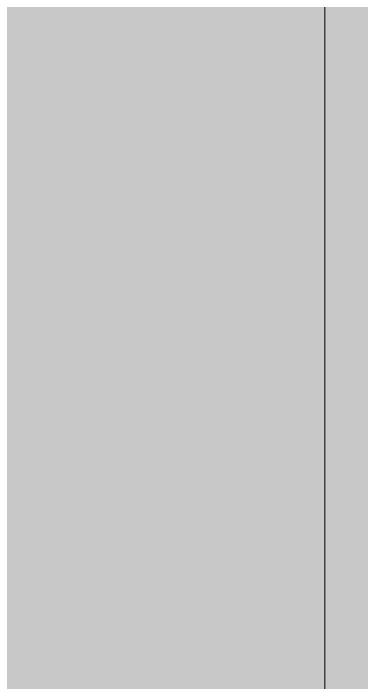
# Model space of a CAD drawing. Header units: inches. Extents: x 20139 to 37433, y -23296 to -20170.
# Drawn here: x 31429.349 to 31431.724, y -22565.915 to -22561.355 of the extents above; entities that cross this region are included whole.
import ezdxf

# ---------------------------------------------------------------- set-up
doc = ezdxf.new("R2010")
doc.units = ezdxf.units.IN
doc.header["$MEASUREMENT"] = 0
doc.layers.add('A-GLAZ-CWMG', color=51, linetype='Continuous', lineweight=9)
doc.layers.add('I-WALL', color=2, linetype='Continuous', lineweight=9)

# ---------------------------------------------------------------- blocks, each defined once
blk = doc.blocks.new('Rectangular Mullion - Rectangular Mullion 1-838707-Level 1')
at = {"layer": 'A-GLAZ-CWMG'}
h = blk.add_hatch(color=256, dxfattribs=at)
h.paths.add_polyline_path([(22173.0152, -22578.2403), (22173.0152, -22545.1778), (22170.7652, -22545.1778), (22170.7652, -22578.2403)], flags=0)
h.paths.add_polyline_path([(22169.0152, -22578.2403), (22169.7652, -22578.2403), (22169.7652, -22545.1778), (22169.0152, -22545.1778), (22169.0152, -22569.0981)], flags=0)
blk.add_line((22173.0152, -22545.1778), (22173.0152, -22578.2403), dxfattribs=at)

msp = doc.modelspace()

# ---------------------------------------------------------------- hatches: boundary and pattern name
at = {"layer": 'I-WALL'}
h = msp.add_hatch(color=256, dxfattribs=at)
h.paths.add_polyline_path([(31431.47419, -22685.30281), (31431.97419, -22685.30281), (31431.97419, -22540.55281), (31426.97419, -22540.55281), (31426.97419, -22541.05281), (31427.47419, -22541.05281), (31427.47419, -22543.17781), (31431.47419, -22543.17781), (31431.47419, -22671.32781)], flags=0)
h.paths.add_polyline_path([(31427.47419, -22685.30281), (31427.47419, -22545.05281), (31426.97419, -22545.05281), (31426.97419, -22685.30281)], flags=0)

# ---------------------------------------------------------------- block references
at = {"layer": 'A-GLAZ-CWMG'}
msp.add_blockref('Rectangular Mullion - Rectangular Mullion 1-838707-Level 1', (9258.45897, 0), dxfattribs=at)

doc.saveas('drawing.dxf')
